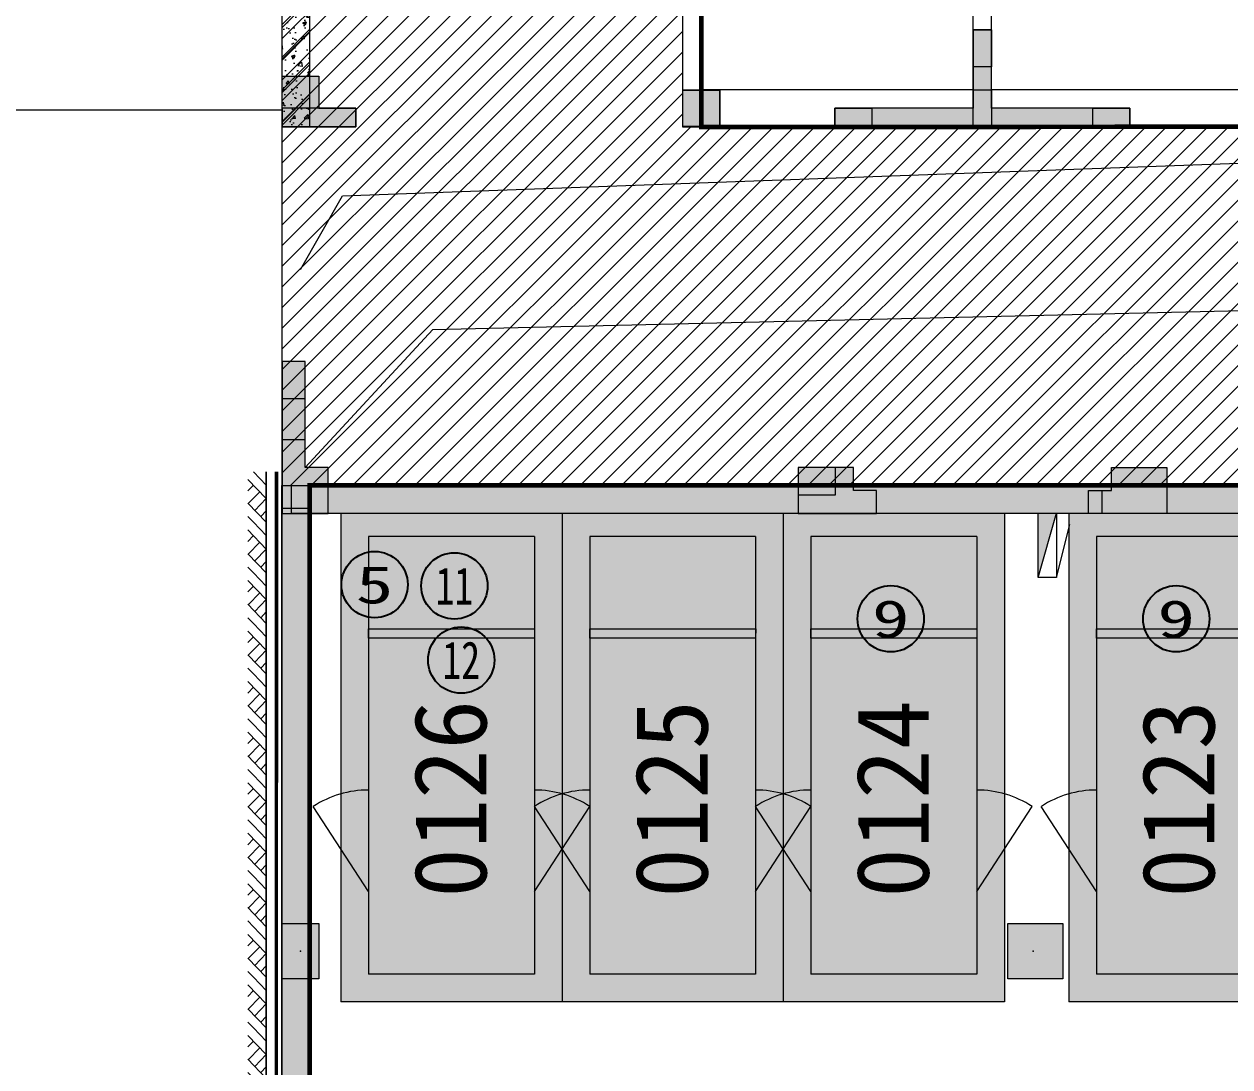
# Model space of a CAD drawing. Extents: x -264757 to 86229, y 4049843 to 4347093.
# Drawn here: x -72938 to -59853, y 4238703 to 4250021 of the extents above; entities that cross this region are included whole.
import ezdxf
from ezdxf.enums import TextEntityAlignment as Align

# ---------------------------------------------------------------- set-up
doc = ezdxf.new("R2010")
doc.units = 0
doc.header["$LTSCALE"] = 1000
doc.header["$MEASUREMENT"] = 0
doc.linetypes.add('DASH', pattern=[0.35, 0.25, -0.1])
for name, color, linetype in [('不利因素1-紧邻消火栓', 7, 'Continuous'), ('不利因素11-尽端停车', 7, 'Continuous'), ('不利因素12-不满足一次性出车', 7, 'Continuous'), ('不利因素5-单面靠墙', 7, 'Continuous'), ('普通车位', 7, 'Continuous')]:
    doc.layers.add(name, color=color, linetype=linetype)
doc.layers.add('无关图层', color=8, linetype='Continuous', lineweight=0)
doc.layers.add('车位归属楼栋范围线', color=7, linetype='Continuous', true_color=0x19e6c7)
doc.styles.add('AX-ACK-BIANH1$0$黑体', font='simhei.ttf')
doc.styles.add('SX-ACK-PB01-WNC-ALL$0$黑体', font='simhei.ttf')
doc.styles.add('黑体', font='simhei.ttf')

# ---------------------------------------------------------------- blocks, each defined once
blk = doc.blocks.new('A$C7e5eb487')
at = {"layer": '普通车位', "true_color": 0xf18f8e}
h = blk.add_hatch(color=11, dxfattribs=at)
h.dxf.hatch_style = 1
h.paths.add_polyline_path([(2400, 0), (2400, -5300), (0, -5300), (0, 0)])
blk = doc.blocks.new('普通车位')
at = {"layer": '无关图层'}
for p, q in [((-2.253, 3.186), (0.077, 3.764)), ((1.352, -1.38), (0.077, 3.764)), ((-1.889, 2.967), (-0.142, 3.4)), ((1.001, -1.21), (-0.142, 3.4)), ((-0.977, -1.958), (-2.253, 3.186)), ((-0.746, -1.643), (-1.889, 2.967)), ((-0.746, -1.643), (1.001, -1.21)), ((-0.977, -1.958), (1.352, -1.38))]:
    blk.add_line(p, q, dxfattribs=at)
for points in [[(0.074, 2.527), (0.879, 1.777)], [(-1.673, 2.094), (-2.033, 1.054)]]:
    blk.add_lwpolyline(points, dxfattribs=at)
blk.add_lwpolyline([(0.76, -0.239), (-0.987, -0.673), (-1.011, -0.575), (0.736, -0.142)], close=True, dxfattribs=at)
for centre, start, end in [((0.074, 2.527), 283.9287, 316.9845), ((-1.673, 2.094), 250.873, 283.9287)]:
    blk.add_arc(centre, 1.1, start, end, dxfattribs=at)
at = {"layer": '普通车位', "xscale": -0.0009999999999999812, "yscale": 0.0009999999999999812, "zscale": 0.0009999999999999812, "rotation": 13.92873520577783}
blk.add_blockref('A$C7e5eb487', (0.077, 3.764), dxfattribs=at)
blk = doc.blocks.new('20200722.21185040')
at = {"layer": '不利因素11-尽端停车', "true_color": 0xf21b23}
h = blk.add_hatch(color=240, dxfattribs=at)
h.dxf.hatch_style = 1
edge = h.paths.add_edge_path()
edge.add_arc((360, 360), 360, 0, 360)
at = {"layer": '不利因素11-尽端停车'}
blk.add_circle((360, 360), 360, dxfattribs=at)
at = {"layer": '不利因素11-尽端停车', "style": '黑体', "width": 0.695313}
blk.add_text('11', height=407.3, dxfattribs=at).set_placement((156, 156), (564, 156), align=Align.FIT)
blk = doc.blocks.new('20200722.21185335')
at = {"layer": '不利因素12-不满足一次性出车', "true_color": 0x201adc}
h = blk.add_hatch(color=182, dxfattribs=at)
h.dxf.hatch_style = 1
edge = h.paths.add_edge_path()
edge.add_arc((360, 360), 360, 0, 360)
at = {"layer": '不利因素12-不满足一次性出车'}
blk.add_circle((360, 360), 360, dxfattribs=at)
at = {"layer": '不利因素12-不满足一次性出车', "style": '黑体', "width": 0.695313}
blk.add_text('12', height=407.3, dxfattribs=at).set_placement((156, 156), (564, 156), align=Align.FIT)
blk = doc.blocks.new('20200722.21175556')
at = {"layer": '不利因素1-紧邻消火栓', "true_color": 0x3c6a45}
h = blk.add_hatch(color=97, dxfattribs=at)
h.dxf.hatch_style = 1
edge = h.paths.add_edge_path()
edge.add_arc((360, 360), 360, 0, 360)
at = {"layer": '不利因素1-紧邻消火栓'}
blk.add_circle((360, 360), 360, dxfattribs=at)
at = {"layer": '不利因素1-紧邻消火栓', "style": '黑体', "width": 1.390625}
blk.add_text('9', height=407, dxfattribs=at).set_placement((156, 156), (564, 156), align=Align.FIT)
blk = doc.blocks.new('SX-ACK-PB01-WNC-ALL$0$20200722.21183209')
at = {"layer": '不利因素5-单面靠墙', "true_color": 0x6d711d}
h = blk.add_hatch(color=66, dxfattribs=at)
h.dxf.hatch_style = 1
edge = h.paths.add_edge_path()
edge.add_arc((360, 360), 360, 0, 360)
at = {"layer": '不利因素5-单面靠墙'}
blk.add_circle((360, 360), 360, dxfattribs=at)
at = {"layer": '不利因素5-单面靠墙', "style": 'SX-ACK-PB01-WNC-ALL$0$黑体', "width": 1.390625}
blk.add_text('5', height=407, dxfattribs=at).set_placement((156, 156), (564, 156), align=Align.FIT)
blk = doc.blocks.new('AX-01DK-PB01$1$$LinePat$素土夯实')
at = {"layer": '无关图层'}
for p, q in [((0, -210), (210, 0)), ((120, -300), (420, 0)), ((420, 0), (608, -188)), ((495, -300), (795, 0)), ((615, 0), (705, -90)), ((315, -105), (502, -293)), ((210, -210), (300, -300)), ((705, -300), (795, -210))]:
    blk.add_line(p, q, dxfattribs=at)
blk = doc.blocks.new('SX-613-PB02-WNC')
at = {"layer": '无关图层'}
h = blk.add_hatch(dxfattribs=at)
h.set_pattern_fill('ARMORED', color=256, scale=100)
h.set_pattern_definition([(50, (-1069436.4, -383487.5), (358.63009, -31.37607), [37.5, -412.5]), (355, (-1069436.4, -383487.5), (-69.37567, 376.09607), [30, -330]), (100.4514, (-1069406.5, -383490.1), (289.25469, 344.71977), [31.8701, -350.57106]), (46.1842, (-1069436.4, -383387.5), (533.62052, -82.7595), [56.25, -618.75]), (96.6356, (-1069391.9, -383394.4), (467.33135, 487.05894), [47.80514, -525.8565]), (351.1842, (-1069436.4, -383387.5), (467.33097, 487.0593), [45, -495]), (21, (-1069386.4, -383412.5), (298.453526, -201.309445), [37.5, -412.5]), (326, (-1069386.4, -383412.5), (121.65767, 362.57502), [30, -330]), (71.4514, (-1069361.52, -383429.27), (420.11131, 161.26525), [31.8701, -350.57106]), (37.5, (-1069436.4, -383487.5), (6.079928, 166.446927), [0, -326, 0, -335, 0, -331.25]), (7.5, (-1069436.4, -383487.5), (131.53477, 197.205856), [0, -191, 0, -318.5, 0, -126.25]), (327.5, (-1069547.9, -383487.5), (266.911218, -11.277436), [0, -125, 0, -390, 0, -517.5]), (317.5, (-1069597.9, -383487.5), (291.593085, 50.05249), [0, -162.5, 0, -259, 0, -367.5]), (45, (-1069436.4, -383487.5), (-176.776695, 176.776695), [])])
h.paths.add_polyline_path([(0, 12500), (300, 12500), (300, 4250), (0, 4250)])
h = blk.add_hatch(color=256, dxfattribs=at)
h.dxf.hatch_style = 1
h.paths.add_polyline_path([(7700, 4450), (7700, 5300), (7500, 5300), (7500, 4450), (6000, 4450), (6000, 4250), (6350, 4250), (6350, 4250), (8850, 4250), (8850, 4250), (9200, 4250), (9200, 4450)])
for points in [[(7500, 5300), (7700, 5300), (7700, 4900), (7500, 4900)], [(800, 4250), (0, 4250), (0, 4800), (400, 4800), (400, 4450), (800, 4450)], [(4749, 4245), (4349, 4245), (4349, 4645), (4749, 4645)], [(7700, 4450), (7700, 4450), (7700, 4250), (7500, 4250), (7500, 4450), (7500, 4450), (7500, 4650), (7700, 4650)], [(6400, 4450), (6400, 4250), (6000, 4250), (6000, 4450)], [(9200, 4450), (9200, 4250), (8800, 4250), (8800, 4450)], [(250, 1700), (0, 1700), (0, 1300), (250, 1300)], [(0, 50), (500, 50), (500, 550), (250, 550), (250, 850), (0, 850)], [(6451, 50), (6451, 300), (6201, 300), (6201, 550), (6001, 550), (5601, 550), (5601, 50), (6001, 50)], [(8751, 50), (8751, 300), (9001, 300), (9001, 550), (9201, 550), (9601, 550), (9601, 50), (9201, 50)]]:
    blk.add_hatch(color=256, dxfattribs=at).paths.add_polyline_path(points)
h = blk.add_hatch(color=256, dxfattribs=at)
h.dxf.hatch_style = 1
h.paths.add_polyline_path([(800, 4450), (0, 4450), (0, 4250), (800, 4250)])
h = blk.add_hatch(color=256, dxfattribs=at)
h.dxf.hatch_style = 1
h.paths.add_polyline_path([(250, 1700), (0, 1700), (0, 50), (500, 50), (500, 550), (250, 550)])
h = blk.add_hatch(color=256, dxfattribs=at)
h.dxf.hatch_style = 1
h.paths.add_polyline_path([(6451, 50), (6451, 300), (6201, 300), (6201, 550), (6001, 550), (6001, 250), (5601, 250), (5601, 50), (6001, 50)])
h = blk.add_hatch(color=256, dxfattribs=at)
h.dxf.hatch_style = 1
h.paths.add_polyline_path([(8901, 50), (8901, 300), (9001, 300), (9001, 550), (9201, 550), (9601, 550), (9601, 50), (9201, 50)])
for points in [[(0, 12500), (300, 12500), (300, 4250), (0, 4250)], [(6350, 4250), (6350, 4250), (8850, 4250), (8850, 4250), (9200, 4250), (9200, 4450), (7700, 4450), (7700, 5300), (7500, 5300), (7500, 4450), (6000, 4450), (6000, 4250)], [(7500, 5300), (7700, 5300), (7700, 4900), (7500, 4900)], [(800, 4250), (0, 4250), (0, 4800), (400, 4800), (400, 4450), (800, 4450)], [(4749, 4245), (4349, 4245), (4349, 4645), (4749, 4645)], [(7700, 4450), (7700, 4450), (7700, 4250), (7500, 4250), (7500, 4450), (7500, 4450), (7500, 4650), (7700, 4650)], [(800, 4450), (0, 4450), (0, 4250), (800, 4250)], [(6400, 4450), (6400, 4250), (6000, 4250), (6000, 4450)], [(9200, 4450), (9200, 4250), (8800, 4250), (8800, 4450)], [(500, 50), (500, 550), (250, 550), (250, 1700), (0, 1700), (0, 50)], [(250, 1700), (0, 1700), (0, 1300), (250, 1300)], [(0, 50), (500, 50), (500, 550), (250, 550), (250, 850), (0, 850)], [(6451, 50), (6451, 300), (6201, 300), (6201, 550), (6001, 550), (6001, 250), (5601, 250), (5601, 50), (6001, 50)], [(6451, 50), (6451, 300), (6201, 300), (6201, 550), (6001, 550), (6001, 550), (5601, 550), (5601, 50), (6001, 50)], [(8751, 50), (8751, 300), (9001, 300), (9001, 550), (9201, 550), (9201, 550), (9601, 550), (9601, 50), (9201, 50)], [(8901, 50), (8901, 300), (9001, 300), (9001, 550), (9201, 550), (9201, 550), (9601, 550), (9601, 50), (9201, 50)]]:
    blk.add_lwpolyline(points, close=True, dxfattribs=at)
blk = doc.blocks.new('SX-CK-PB001-WNC$1$20211103.13313888')
at = {"layer": '无关图层'}
h = blk.add_hatch(color=256, dxfattribs=at)
h.dxf.hatch_style = 1
h.paths.add_polyline_path([(0, 600), (400, 600), (400, 0), (0, 0)])
blk.add_lwpolyline([(0, 600), (400, 600), (400, 0), (0, 0)], close=True, dxfattribs=at)
blk.add_point((200, 300), dxfattribs=at)
blk = doc.blocks.new('PX-03CK-XHS$1$$TWTSYS$00000508')
at = {"layer": '无关图层'}
for p, q in [((-0.5, 0.5), (0.324, 1.224)), ((-0.5, 0.5), (-0.5, -0.5)), ((-0.5, -0.5), (0.5, 0.5)), ((0.5, 0.5), (-0.5, 0.5)), ((0.5, -0.5), (0.5, 0.5)), ((-0.5, -0.5), (0.5, -0.5))]:
    blk.add_line(p, q, dxfattribs=at)
blk.add_solid([(0.5, -0.5), (0.5, 0.5), (-0.5, -0.5)], dxfattribs=at)

msp = doc.modelspace()

# ---------------------------------------------------------------- hatches: boundary and pattern name
at = {"layer": '无关图层'}
h = msp.add_hatch(dxfattribs=at)
h.set_pattern_fill('ARMORED', color=256, scale=100)
h.set_pattern_definition([(50, (-1139575.48, 3861170.52), (358.63009, -31.37607), [37.5, -412.5]), (355, (-1139575.48, 3861170.52), (-69.37567, 376.09607), [30, -330]), (100.4514, (-1139545.6, 3861167.9), (289.25469, 344.71977), [31.8701, -350.57106]), (46.1842, (-1139575.5, 3861270.52), (533.62052, -82.7595), [56.25, -618.75]), (96.6356, (-1139531, 3861263.63), (467.33135, 487.05894), [47.80514, -525.8565]), (351.1842, (-1139575.5, 3861270.5), (467.33097, 487.0593), [45, -495]), (21, (-1139525.48, 3861245.52), (298.453526, -201.309445), [37.5, -412.5]), (326, (-1139525.48, 3861245.52), (121.65767, 362.57502), [30, -330]), (71.4514, (-1139500.6, 3861228.75), (420.11131, 161.26525), [31.8701, -350.57106]), (37.5, (-1139575.48, 3861170.52), (6.079928, 166.446927), [0, -326, 0, -335, 0, -331.25]), (7.5, (-1139575.48, 3861170.52), (131.53477, 197.205856), [0, -191, 0, -318.5, 0, -126.25]), (327.5, (-1139686.98, 3861170.52), (266.911218, -11.277436), [0, -125, 0, -390, 0, -517.5]), (317.5, (-1139736.98, 3861170.52), (291.593085, 50.05249), [0, -162.5, 0, -259, 0, -367.5]), (45, (-1139575.48, 3861170.52), (-176.776695, 176.776695), [])])
h.paths.add_polyline_path([(-70139.1, 4257158), (-69839.1, 4257158), (-69839.1, 4248908), (-70139.1, 4248908)])
h = msp.add_hatch(color=256, dxfattribs=at)
h.dxf.hatch_style = 1
h.paths.add_polyline_path([(-62438.9, 4249107.8), (-62438.9, 4249957.8), (-62638.9, 4249957.8), (-62638.9, 4249107.8), (-64138.9, 4249107.8), (-64138.9, 4248907.8), (-63788.9, 4248907.8), (-63788.9, 4248907.8), (-61288.9, 4248907.8), (-61288.9, 4248907.8), (-60938.9, 4248907.8), (-60938.9, 4249107.8)])
for points in [[(-62638.9, 4249957.8), (-62438.9, 4249957.8), (-62438.9, 4249557.8), (-62638.9, 4249557.8)], [(-69339.1, 4248908), (-70139.1, 4248908), (-70139.1, 4249458), (-69739.1, 4249458), (-69739.1, 4249108), (-69339.1, 4249108)], [(-65389.7, 4248908.3), (-65789.7, 4248908.3), (-65789.7, 4249308.3), (-65389.7, 4249308.3)], [(-62439.1, 4249107.8), (-62438.9, 4249107.8), (-62438.9, 4248907.8), (-62638.9, 4248907.8), (-62638.9, 4249107.8), (-62639.1, 4249107.8), (-62638.9, 4249307.8), (-62438.9, 4249307.8)], [(-63738.9, 4249107.8), (-63738.9, 4248907.8), (-64138.9, 4248907.8), (-64138.9, 4249107.8)], [(-60938.9, 4249107.8), (-60938.9, 4248907.8), (-61338.9, 4248907.8), (-61338.9, 4249107.8)], [(-69889.2, 4246358), (-70139.2, 4246358), (-70139.2, 4245958), (-69889.2, 4245958)], [(-70139.2, 4244708), (-69639.2, 4244708), (-69639.2, 4245208), (-69889.2, 4245208), (-69889.2, 4245508), (-70139.2, 4245508)], [(-63688.2, 4244708), (-63688.2, 4244958), (-63938.2, 4244958), (-63938.2, 4245208), (-64138.2, 4245208), (-64538.2, 4245208), (-64538.2, 4244708), (-64138.2, 4244708)], [(-61388.5, 4244708), (-61388.5, 4244958), (-61138.5, 4244958), (-61138.5, 4245208), (-60938.5, 4245208), (-60538.5, 4245208), (-60538.5, 4244708), (-60938.5, 4244708)], [(-69840, 4229979), (-69839.9, 4244714.5), (-70139.9, 4245014.5), (-70140, 4229979)], [(-70039.9, 4244714.5), (-40139.3, 4244714.3), (-40139.3, 4245014.3), (-70039.9, 4245014.5)]]:
    msp.add_hatch(color=256, dxfattribs=at).paths.add_polyline_path(points)
h = msp.add_hatch(color=256, dxfattribs=at)
h.dxf.hatch_style = 1
h.paths.add_polyline_path([(-69339.1, 4249108), (-70139.1, 4249108), (-70139.1, 4248908), (-69339.1, 4248908)])
h = msp.add_hatch(color=256, dxfattribs=at)
h.dxf.hatch_style = 1
h.paths.add_polyline_path([(-69889.2, 4246358), (-70139.2, 4246358), (-70139.2, 4244708), (-69639.2, 4244708), (-69639.2, 4245208), (-69889.2, 4245208)])
h = msp.add_hatch(color=256, dxfattribs=at)
h.dxf.hatch_style = 1
h.paths.add_polyline_path([(-63688.2, 4244708), (-63688.2, 4244958), (-63938.2, 4244958), (-63938.2, 4245208), (-64138.2, 4245208), (-64138.2, 4244908), (-64538.2, 4244908), (-64538.2, 4244708), (-64138.2, 4244708)])
h = msp.add_hatch(color=256, dxfattribs=at)
h.dxf.hatch_style = 1
h.paths.add_polyline_path([(-61238.5, 4244708), (-61238.5, 4244958), (-61138.5, 4244958), (-61138.5, 4245208), (-60938.5, 4245208), (-60538.5, 4245208), (-60538.5, 4244708), (-60938.5, 4244708)])
h = msp.add_hatch(dxfattribs=at)
h.set_pattern_fill('钢筋混凝土', color=256, scale=100)
h.set_pattern_definition([(45, (-4e-05, 0.0001), (-176.776695, 176.776695), []), (50, (-4e-05, 0.0001), (717.26018, -62.752135), [75, -825]), (355, (-4e-05, 0.0001), (-138.75133, 752.19213), [60, -660]), (100.4514, (59.8, -5.2), (578.50938, 689.43954), [63.74019, -701.14211]), (46.1842, (-4e-05, 200), (1067.24105, -165.51901), [112.5, -1237.5]), (96.6356, (88.9, 186.2), (934.6627, 974.11787), [95.6103, -1051.713]), (351.1842, (-4e-05, 200), (934.66195, 974.1186), [90, -990]), (21, (100, 150), (596.90705, -402.61889), [75, -825]), (326, (100, 150), (243.31533, 725.15005), [60, -660]), (71.4514, (149.74, 116.45), (840.22263, 322.5305), [63.74019, -701.14211]), (37.5, (-4e-05, 0.0001), (12.159855, 332.893854), [0, -652, 0, -670, 0, -662.5]), (7.5, (-4e-05, 0.0001), (263.069537, 394.411712), [0, -382, 0, -637, 0, -252.5]), (327.5, (-223, 0.0001), (533.822436, -22.554872), [0, -250, 0, -780, 0, -1035]), (317.5, (-323, 0.0001), (583.18617, 100.10498), [0, -325, 0, -518, 0, -735])])
h.paths.add_polyline_path([(-89056.6, 4229878), (-69839.6, 4229878), (-69839.6, 4244762.1), (-70139.6, 4244762.1), (-70139.6, 4230178), (-89056.6, 4230178)])
h = msp.add_hatch(color=256, dxfattribs=at)
h.dxf.hatch_style = 1
h.paths.add_polyline_path([(-62264.6, 4240258), (-61664.6, 4240258), (-61664.6, 4239658), (-62264.6, 4239658)])

# ---------------------------------------------------------------- linework, layer by layer
for p, q in [((-70139.7, 4256958), (-70139.8, 4245014.3)), ((-65789.7, 4248908), (-65789.6, 4256958)), ((-63087, 4245014.3), (-51143.3, 4256958)), ((-62862.5, 4245014.3), (-50918.7, 4256958)), ((-62638, 4245014.3), (-50789.7, 4256862.6)), ((-62413.5, 4245014.3), (-50789.7, 4256638.1)), ((-62188.9, 4245014.3), (-50789.7, 4256413.6)), ((-61964.4, 4245014.3), (-50789.7, 4256189.1)), ((-61739.9, 4245014.3), (-50789.7, 4255964.6)), ((-61515.4, 4245014.3), (-50789.7, 4255740.1)), ((-61290.9, 4245014.3), (-50789.7, 4255515.6)), ((-61066.4, 4245014.3), (-50789.7, 4255291.1)), ((-60841.9, 4245014.3), (-50789.7, 4255066.5)), ((-60617.4, 4245014.3), (-50789.7, 4254842)), ((-60392.9, 4245014.3), (-50789.7, 4254617.5)), ((-60168.4, 4245014.3), (-50789.7, 4254393)), ((-70139.8, 4249860.4), (-65789.6, 4254210.5)), ((-59943.9, 4245014.3), (-50789.7, 4254168.5)), ((-70139.8, 4249635.9), (-65789.6, 4253986)), ((-70139.8, 4249411.4), (-65789.6, 4253761.5)), ((-70139.8, 4249186.8), (-65789.6, 4253537)), ((-70139.8, 4248962.3), (-65789.6, 4253312.5)), ((-65789.7, 4248908), (-65789.7, 4253308)), ((-70139.8, 4248737.8), (-65789.6, 4253088)), ((-65589.7, 4249308), (-65589.7, 4253008)), ((-62639.3, 4249308), (-62639.3, 4253008)), ((-62439.3, 4249308), (-62439.3, 4253008)), ((-70139.8, 4248513.3), (-65789.6, 4252863.5)), ((-70139.8, 4248288.8), (-65789.6, 4252639)), ((-70139.8, 4248064.3), (-65789.6, 4252414.4)), ((-70139.8, 4247839.8), (-65789.6, 4252189.9)), ((-70139.8, 4247615.3), (-65789.7, 4251965.4)), ((-70139.8, 4247390.8), (-65789.7, 4251740.9)), ((-70139.8, 4247166.3), (-65789.7, 4251516.4)), ((-70139.8, 4246941.8), (-65789.7, 4251291.9)), ((-70139.8, 4246717.3), (-65789.7, 4251067.4)), ((-70139.8, 4246492.8), (-65789.7, 4250842.9)), ((-70139.8, 4246268.2), (-65789.7, 4250618.4)), ((-70139.8, 4246043.7), (-65789.7, 4250393.9)), ((-70139.8, 4245819.2), (-65789.7, 4250169.4)), ((-70139.8, 4245594.7), (-65789.7, 4249944.8)), ((-70139.8, 4245370.2), (-65789.7, 4249720.3)), ((-70139.8, 4245145.7), (-65789.7, 4249495.8)), ((-70046.7, 4245014.3), (-65789.7, 4249271.3)), ((-62639.3, 4249308), (-65589.7, 4249308)), ((-59489.5, 4249308), (-62439.3, 4249308)), ((-70139.7, 4249088.1), (-78889.4, 4249088.1)), ((-69822.1, 4245014.3), (-65789.7, 4249046.8)), ((-69597.6, 4245014.3), (-65704, 4248908)), ((-69481.5, 4248156.6), (-49140.4, 4248903.7)), ((-69373.1, 4245014.3), (-65479.5, 4248908)), ((-69148.6, 4245014.3), (-65255, 4248908)), ((-68924.1, 4245014.3), (-65030.4, 4248908)), ((-68699.6, 4245014.3), (-64805.9, 4248908)), ((-68475.1, 4245014.3), (-64581.4, 4248908)), ((-68250.6, 4245014.3), (-64356.9, 4248908)), ((-68026.1, 4245014.3), (-64132.4, 4248908)), ((-67801.6, 4245014.3), (-63907.9, 4248908)), ((-67577.1, 4245014.3), (-63683.4, 4248908)), ((-67352.6, 4245014.3), (-63458.9, 4248908)), ((-67128.1, 4245014.3), (-63234.4, 4248908)), ((-66903.6, 4245014.3), (-63009.9, 4248908)), ((-66679.1, 4245014.3), (-62785.4, 4248908)), ((-66454.6, 4245014.3), (-62560.9, 4248908)), ((-66230.1, 4245014.3), (-62336.4, 4248908)), ((-66005.5, 4245014.3), (-62111.9, 4248908)), ((-59289.5, 4248908), (-65789.7, 4248908)), ((-62539.3, 4248908), (-65789.7, 4248908)), ((-65781, 4245014.3), (-61887.4, 4248908)), ((-65556.5, 4245014.3), (-61662.8, 4248908)), ((-65332, 4245014.3), (-61438.3, 4248908)), ((-65107.5, 4245014.3), (-61213.8, 4248908)), ((-64883, 4245014.3), (-60989.3, 4248908)), ((-64658.5, 4245014.3), (-60764.8, 4248908)), ((-64434, 4245014.3), (-60540.3, 4248908)), ((-64209.5, 4245014.3), (-60315.8, 4248908)), ((-63985, 4245014.3), (-60091.3, 4248908)), ((-63760.5, 4245014.3), (-59866.8, 4248908)), ((-63536, 4245014.3), (-59642.3, 4248908)), ((-63311.5, 4245014.3), (-59417.8, 4248908)), ((-59289.5, 4248908), (-62539.3, 4248908)), ((-69939.1, 4247358), (-69481.5, 4248156.6)), ((-68504.1, 4246707.8), (-49139.3, 4247158)), ((-69889.2, 4245208), (-68504.1, 4246707.8)), ((-70309.7, 4245162.8), (-70310.4, 4230348)), ((-70310.4, 4230348), (-70309.7, 4245162.8)), ((-70210.4, 4230248), (-70209.7, 4245162.8)), ((-70200.4, 4230238), (-70199.7, 4245162.8)), ((-70189.7, 4245162.8), (-70190.4, 4230228)), ((-70140, 4229979), (-70139.9, 4245014.5)), ((-70139.8, 4245014.3), (-40239.3, 4245014.3)), ((-70039.9, 4245014.5), (-40139.3, 4245014.3)), ((-70039.9, 4245014.5), (-70039.9, 4244714.5)), ((-69839.6, 4244762.1), (-70139.6, 4244762.1)), ((-70139.6, 4244762.1), (-70139.6, 4230178)), ((-69839.6, 4229878), (-69839.6, 4244762.1)), ((-70039.9, 4244714.5), (-40139.3, 4244714.3)), ((-69840, 4229979), (-69839.9, 4244714.5))]:
    msp.add_line(p, q, dxfattribs=at)
for points in [[(-70139.1, 4257158), (-69839.1, 4257158), (-69839.1, 4248908), (-70139.1, 4248908)], [(-63788.9, 4248907.8), (-63788.9, 4248907.8), (-61288.9, 4248907.8), (-61288.9, 4248907.8), (-60938.9, 4248907.8), (-60938.9, 4249107.8), (-62438.9, 4249107.8), (-62438.9, 4249957.8), (-62638.9, 4249957.8), (-62638.9, 4249107.8), (-64138.9, 4249107.8), (-64138.9, 4248907.8)], [(-62638.9, 4249957.8), (-62438.9, 4249957.8), (-62438.9, 4249557.8), (-62638.9, 4249557.8)], [(-69339.1, 4248908), (-70139.1, 4248908), (-70139.1, 4249458), (-69739.1, 4249458), (-69739.1, 4249108), (-69339.1, 4249108)], [(-65389.7, 4248908.3), (-65789.7, 4248908.3), (-65789.7, 4249308.3), (-65389.7, 4249308.3)], [(-62439.1, 4249107.8), (-62438.9, 4249107.8), (-62438.9, 4248907.8), (-62638.9, 4248907.8), (-62638.9, 4249107.8), (-62639.1, 4249107.8), (-62638.9, 4249307.8), (-62438.9, 4249307.8)], [(-69339.1, 4249108), (-70139.1, 4249108), (-70139.1, 4248908), (-69339.1, 4248908)], [(-63738.9, 4249107.8), (-63738.9, 4248907.8), (-64138.9, 4248907.8), (-64138.9, 4249107.8)], [(-60938.9, 4249107.8), (-60938.9, 4248907.8), (-61338.9, 4248907.8), (-61338.9, 4249107.8)], [(-69639.2, 4244708), (-69639.2, 4245208), (-69889.2, 4245208), (-69889.2, 4246358), (-70139.2, 4246358), (-70139.2, 4244708)], [(-69889.2, 4246358), (-70139.2, 4246358), (-70139.2, 4245958), (-69889.2, 4245958)], [(-70139.2, 4244708), (-69639.2, 4244708), (-69639.2, 4245208), (-69889.2, 4245208), (-69889.2, 4245508), (-70139.2, 4245508)], [(-63688.2, 4244708), (-63688.2, 4244958), (-63938.2, 4244958), (-63938.2, 4245208), (-64138.2, 4245208), (-64138.2, 4244908), (-64538.2, 4244908), (-64538.2, 4244708), (-64138.2, 4244708)], [(-63688.2, 4244708), (-63688.2, 4244958), (-63938.2, 4244958), (-63938.2, 4245208), (-64138.2, 4245208), (-64138.2, 4245208), (-64538.2, 4245208), (-64538.2, 4244708), (-64138.2, 4244708)], [(-61388.5, 4244708), (-61388.5, 4244958), (-61138.5, 4244958), (-61138.5, 4245208), (-60938.5, 4245208), (-60938.5, 4245208), (-60538.5, 4245208), (-60538.5, 4244708), (-60938.5, 4244708)], [(-61238.5, 4244708), (-61238.5, 4244958), (-61138.5, 4244958), (-61138.5, 4245208), (-60938.5, 4245208), (-60938.5, 4245208), (-60538.5, 4245208), (-60538.5, 4244708), (-60938.5, 4244708)], [(-62264.6, 4240258), (-61664.6, 4240258), (-61664.6, 4239658), (-62264.6, 4239658)]]:
    msp.add_lwpolyline(points, close=True, dxfattribs=at)
msp.add_point((-61989.6, 4239958), dxfattribs=at)
at = {"layer": '车位归属楼栋范围线', "linetype": 'DASH', "ltscale": 5, "const_width": 50}
msp.add_lwpolyline([(-70139.7, 4267381.2), (-70139.1, 4257208), (-65588.7, 4257208), (-65588.7, 4248903.3), (-59289.5, 4248908.1), (-59289.5, 4256957.8), (-50789.3, 4256957.8), (-50789.3, 4248903.3), (-44289.5, 4248903.1), (-44289.5, 4256958), (-35789.7, 4256958), (-35789.7, 4248962.9), (-29299.6, 4248962.9), (-29299.6, 4256958), (-24939.5, 4256957.9), (-24967.7, 4278358.5)], dxfattribs=at)
msp.add_lwpolyline([(-88756.2, 4198328), (-43982.8, 4198328), (-43982.8, 4194208), (-40374.5, 4194208), (-40374.5, 4198433.4), (-33056.5, 4198433.4), (-33056.5, 4204787.6), (-29169.3, 4204787.6), (-29169.3, 4234026.6), (-25762.5, 4234026.6), (-25762.4, 4245014.4), (-69839.9, 4245014.4), (-69839.9, 4229878), (-88756.2, 4229878)], close=True, dxfattribs=at)

# ---------------------------------------------------------------- block references
at = {"layer": '无关图层'}
for name, p in [('SX-613-PB02-WNC', (-70139.1, 4244658)), ('SX-ACK-PB01-WNC-ALL$0$20200722.21183209', (-69494.2, 4243577.6, 0)), ('20200722.21185040', (-68628.3, 4243564.2, 0)), ('20200722.21175556', (-63893.2, 4243206.5, 0)), ('20200722.21175556', (-60795.4, 4243206.5, 0)), ('20200722.21185335', (-68554.6, 4242758.6, 0)), ('SX-CK-PB001-WNC$1$20211103.13313888', (-70139.6, 4239658))]:
    msp.add_blockref(name, p, dxfattribs=at)
for name, p, xscale, yscale, zscale, rotation in [('AX-01DK-PB01$1$$LinePat$素土夯实', (-70309.7, 4245162.8), 0.6901843304649986, 0.6666666666666666, 0.6666666666666666, 269.9975020262268), ('PX-03CK-XHS$1$$TWTSYS$00000508', (-61834.8, 4244364.4), 700, -200, 700, 90), ('AX-01DK-PB01$1$$LinePat$素土夯实', (-70309.7, 4244614.1), 0.6901843304649986, 0.6666666666666666, 0.6666666666666666, 269.9975020262268), ('AX-01DK-PB01$1$$LinePat$素土夯实', (-70309.8, 4244065.4), 0.6901843304649986, 0.6666666666666666, 0.6666666666666666, 269.9975020262268), ('AX-01DK-PB01$1$$LinePat$素土夯实', (-70309.8, 4243516.7), 0.6901843304649986, 0.6666666666666666, 0.6666666666666666, 269.9975020262268), ('AX-01DK-PB01$1$$LinePat$素土夯实', (-70309.8, 4242968), 0.6901843304649986, 0.6666666666666666, 0.6666666666666666, 269.9975020262268), ('AX-01DK-PB01$1$$LinePat$素土夯实', (-70309.8, 4242419.3), 0.6901843304649986, 0.6666666666666666, 0.6666666666666666, 269.9975020262268), ('AX-01DK-PB01$1$$LinePat$素土夯实', (-70309.9, 4241870.6), 0.6901843304649986, 0.6666666666666666, 0.6666666666666666, 269.9975020262268), ('AX-01DK-PB01$1$$LinePat$素土夯实', (-70309.9, 4241321.9), 0.6901843304649986, 0.6666666666666666, 0.6666666666666666, 269.9975020262268), ('AX-01DK-PB01$1$$LinePat$素土夯实', (-70309.9, 4240773.2), 0.6901843304649986, 0.6666666666666666, 0.6666666666666666, 269.9975020262268), ('AX-01DK-PB01$1$$LinePat$素土夯实', (-70309.9, 4240224.5), 0.6901843304649986, 0.6666666666666666, 0.6666666666666666, 269.9975020262268), ('AX-01DK-PB01$1$$LinePat$素土夯实', (-70310, 4239675.8), 0.6901843304649986, 0.6666666666666666, 0.6666666666666666, 269.9975020262268), ('AX-01DK-PB01$1$$LinePat$素土夯实', (-70310, 4239127.1), 0.6901843304649986, 0.6666666666666666, 0.6666666666666666, 269.9975020262268)]:
    msp.add_blockref(name, p, dxfattribs=dict(at, xscale=xscale, yscale=yscale, zscale=zscale, rotation=rotation))
at = {"layer": '普通车位', "extrusion": (0, 0, -1), "xscale": -1000.000000000019, "yscale": 1000.00000000002, "zscale": -1000.000000000019, "rotation": 193.9287352057778}
for p in [(68519.2, 4243043.2, 0), (66119.2, 4243043.2), (63719.2, 4243043.2), (60619.2, 4243043.2, 0), (58219.2, 4243043.2)]:
    msp.add_blockref('普通车位', p, dxfattribs=at)

# ---------------------------------------------------------------- texts
at = {"layer": '无关图层', "style": 'AX-ACK-BIANH1$0$黑体'}
for s, p in [('0126', (-67920.5, 4240539.4)), ('0125', (-65520.5, 4240539.4, 0)), ('0124', (-63120.5, 4240539.4, 0)), ('0123', (-60020.5, 4240539.4, 0))]:
    msp.add_text(s, height=788.61, rotation=90, dxfattribs=at).set_placement(p)

doc.saveas('drawing.dxf')
